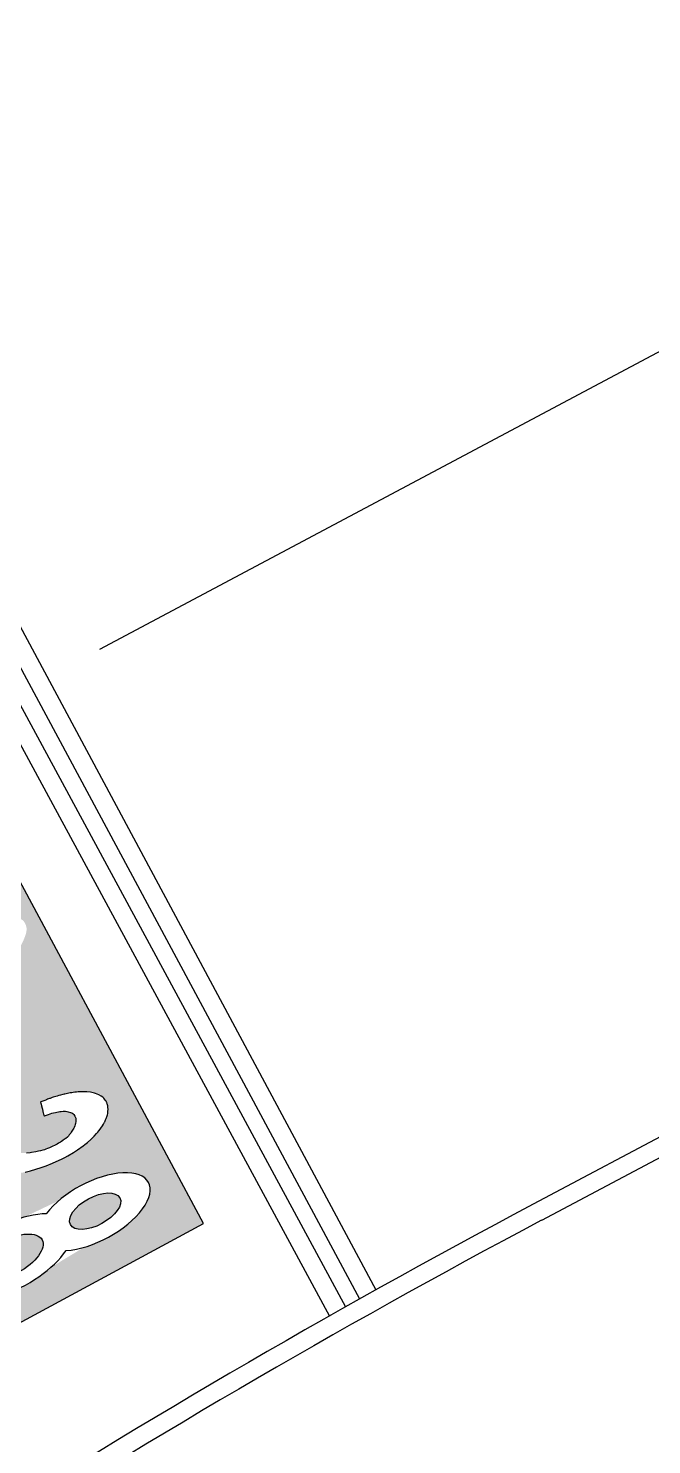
# Model space of a CAD drawing. Extents: x 71210 to 87171, y -11349 to 219.
# Drawn here: x 73612.2 to 73715, y -2357.7 to -2123.9 of the extents above; entities that cross this region are included whole.
import ezdxf

# ---------------------------------------------------------------- set-up
doc = ezdxf.new("R2010")
doc.units = 0
doc.layers.add('建築', color=7, linetype='Continuous')

msp = doc.modelspace()

# ---------------------------------------------------------------- hatches: boundary and pattern name
at = {"layer": '建築', "ltscale": 1000}
h = msp.add_hatch(color=256, dxfattribs=at)
h.paths.add_polyline_path([(73560.71, -2272.43), (73599.27, -2343.77), (73641.08, -2321.17), (73602.86, -2249.94)])
edge = h.paths.add_edge_path(flags=0)
edge.add_ellipse((73623.21, -2319.15), major_axis=(-4.08, -2.21), ratio=0.501182, start_angle=0, end_angle=360)
edge = h.paths.add_edge_path(flags=0)
edge.add_ellipse((73609.16, -2326.74), major_axis=(-5.31, -2.87), ratio=0.475938, start_angle=0, end_angle=360)
h.paths.add_polyline_path([(73594.65, -2291.95), (73600.13, -2302.09), (73604.14, -2299.93), (73598.66, -2289.79)], flags=16)
h.paths.add_polyline_path([(73614.23, -2301.17), (73614.31, -2301.47), (73614.38, -2301.77), (73614.47, -2302.13), (73614.52, -2302.31), (73614.55, -2302.43), (73614.58, -2302.55), (73614.62, -2302.73), (73614.65, -2302.85), (73614.67, -2302.91), (73614.73, -2303.15), (73614.76, -2303.27), (73614.77, -2303.33), (73614.79, -2303.39), (73614.86, -2303.41), (73615.18, -2303.28), (73615.52, -2303.17), (73615.79, -2303.08), (73616.07, -2303), (73616.37, -2302.92), (73616.68, -2302.85), (73617.38, -2302.72), (73617.64, -2302.69), (73617.95, -2302.67), (73618.12, -2302.67), (73618.31, -2302.67), (73618.56, -2302.69), (73619.39, -2302.93), (73619.53, -2303.03), (73619.7, -2303.19), (73619.88, -2303.47), (73620.01, -2303.78), (73620.05, -2304.02), (73620.06, -2304.13), (73620.05, -2304.35), (73620, -2304.67), (73619.94, -2304.87), (73619.87, -2305.07), (73619.76, -2305.32), (73619.69, -2305.46), (73619.61, -2305.6), (73619.5, -2305.79), (73619.29, -2306.12), (73619.2, -2306.25), (73618.95, -2306.57), (73618.81, -2306.75), (73618.65, -2306.92), (73618.41, -2307.13), (73618.19, -2307.28), (73617.91, -2307.48), (73617.68, -2307.63), (73617.5, -2307.74), (73617.19, -2307.93), (73616.94, -2308.07), (73616.74, -2308.18), (73616.54, -2308.29), (73616.26, -2308.43), (73616.05, -2308.53), (73615.82, -2308.63), (73615.67, -2308.69), (73615.35, -2308.82), (73615.1, -2308.91), (73614.85, -2309), (73614.67, -2309.06), (73614.58, -2309.09), (73614.19, -2309.19), (73613.89, -2309.27), (73613.45, -2309.36), (73612.75, -2309.48), (73612.5, -2309.52), (73611.9, -2309.56), (73611.34, -2309.56), (73610.91, -2309.54), (73610.42, -2309.51), (73609.87, -2309.45), (73609.59, -2309.42), (73609.01, -2309.36), (73608.44, -2309.3), (73607.9, -2309.26), (73607.17, -2309.2), (73606.72, -2309.18), (73606.51, -2309.17), (73606.31, -2309.17), (73606.11, -2309.16), (73605.73, -2309.16), (73605.55, -2309.16), (73605.38, -2309.17), (73605.21, -2309.17), (73605.04, -2309.18), (73604.72, -2309.19), (73604.41, -2309.21), (73604.12, -2309.23), (73603.7, -2309.27), (73603.16, -2309.34), (73602.78, -2309.39), (73602.18, -2309.49), (73601.5, -2309.62), (73601.4, -2309.64), (73600.97, -2309.73), (73600.76, -2309.78), (73599.87, -2310.02), (73599.12, -2310.23), (73598.58, -2310.41), (73598.23, -2310.52), (73597.97, -2310.61), (73597.55, -2310.76), (73597.22, -2310.89), (73597.05, -2310.95), (73596.81, -2311.04), (73596.57, -2311.14), (73596.49, -2311.17), (73596.18, -2311.3), (73595.94, -2311.39), (73595.71, -2311.49), (73595.48, -2311.59), (73595.26, -2311.69), (73595.04, -2311.79), (73594.67, -2311.95), (73594.52, -2312.02), (73594.45, -2312.05), (73589.07, -2314.82), (73589.05, -2314.87), (73589.09, -2314.94), (73593.69, -2323.46), (73593.71, -2323.46), (73598.99, -2320.61), (73598.99, -2320.55), (73595.48, -2314.08), (73595.48, -2314.02), (73595.56, -2313.99), (73595.63, -2313.96), (73595.71, -2313.93), (73596.18, -2313.74), (73596.51, -2313.61), (73597.18, -2313.37), (73597.62, -2313.22), (73597.99, -2313.11), (73598.27, -2313.03), (73598.85, -2312.87), (73599.7, -2312.68), (73600.03, -2312.61), (73600.39, -2312.55), (73600.88, -2312.48), (73602.01, -2312.37), (73602.5, -2312.35), (73603.64, -2312.36), (73605.16, -2312.48), (73607.79, -2312.82), (73608.83, -2312.91), (73609.45, -2312.93), (73610.58, -2312.88), (73610.97, -2312.83), (73611.66, -2312.7), (73612.56, -2312.47), (73613.42, -2312.23), (73614.31, -2311.94), (73615.16, -2311.64), (73616.19, -2311.23), (73616.79, -2310.97), (73617.65, -2310.56), (73618.2, -2310.28), (73618.72, -2309.99), (73619.66, -2309.44), (73620.3, -2309.02), (73621.23, -2308.36), (73621.54, -2308.12), (73621.94, -2307.79), (73622.5, -2307.3), (73622.9, -2306.92), (73623.07, -2306.75), (73623.47, -2306.31), (73623.59, -2306.18), (73623.63, -2306.14), (73623.66, -2306.09), (73623.85, -2305.87), (73623.88, -2305.82), (73623.99, -2305.69), (73624.05, -2305.6), (73624.15, -2305.46), (73624.28, -2305.28), (73624.31, -2305.23), (73624.44, -2305.05), (73624.58, -2304.81), (73624.66, -2304.67), (73624.76, -2304.48), (73624.81, -2304.39), (73624.88, -2304.24), (73624.95, -2304.09), (73625.05, -2303.85), (73625.11, -2303.7), (73625.14, -2303.6), (73625.19, -2303.44), (73625.24, -2303.24), (73625.29, -2303.03), (73625.31, -2302.87), (73625.33, -2302.71), (73625.34, -2302.66), (73625.35, -2302.39), (73625.35, -2302.27), (73625.34, -2302.16), (73625.33, -2302.05), (73625.31, -2301.88), (73625.29, -2301.76), (73625.25, -2301.58), (73625.22, -2301.46), (73625.17, -2301.34), (73625.13, -2301.21), (73625.1, -2301.15), (73625.03, -2301.02), (73624.94, -2300.88), (73624.79, -2300.67), (73624.65, -2300.52), (73624.47, -2300.35), (73624.23, -2300.17), (73623.83, -2299.94), (73623.27, -2299.72), (73623.12, -2299.67), (73622.46, -2299.53), (73621.86, -2299.46), (73621.42, -2299.44), (73621.23, -2299.44), (73621.05, -2299.44), (73620.88, -2299.45), (73620.56, -2299.46), (73620.41, -2299.47), (73620.12, -2299.5), (73619.99, -2299.51), (73619.85, -2299.53), (73619.59, -2299.56), (73619.35, -2299.6), (73619.11, -2299.64), (73618.87, -2299.68), (73618.65, -2299.72), (73618.43, -2299.77), (73618.22, -2299.82), (73618.11, -2299.84), (73617.91, -2299.89), (73617.51, -2299.99), (73617.22, -2300.07), (73616.94, -2300.15), (73616.76, -2300.21), (73616.31, -2300.35), (73616.14, -2300.41), (73615.8, -2300.53), (73615.71, -2300.56), (73615.38, -2300.69), (73615.22, -2300.75), (73614.9, -2300.88), (73614.74, -2300.94), (73614.44, -2301.07), (73614.28, -2301.13)], flags=16)
h.paths.add_polyline_path([(73569.41, -2277.55), (73567.82, -2275.45), (73595.95, -2260.4), (73595.02, -2259.13), (73600.09, -2256.71), (73603.07, -2256.64), (73604.64, -2258.98)], flags=16)
edge = h.paths.add_edge_path(flags=0)
edge.add_arc((73605.97, -2278.36), 6.65, 89.4145, 106.2301)
edge.add_line((73604.11, -2271.98), (73581.02, -2283.83))
edge.add_arc((73587.02, -2290.63), 9.07, 131.4382, 138.9021)
edge.add_arc((73586.89, -2290.51), 8.88, 138.9021, 146.4281)
edge.add_arc((73591.25, -2293.4), 14.12, 146.4281, 162.0274)
edge.add_arc((73578.22, -2289.18), 0.42, 162.0274, 201.6207)
edge.add_arc((73578.08, -2289.23), 0.268, 201.6207, 243.1303)
edge.add_arc((73579.36, -2286.7), 3.1, 243.1303, 271.1084)
edge.add_arc((73579.29, -2283.01), 6.79, 271.1084, 279.9971)
edge.add_arc((73573.05, -2247.64), 42.71, 279.9971, 283.9718)
edge.add_arc((73568.45, -2229.13), 61.79, 283.9718, 297.3348)
edge.add_arc((73577.65, -2246.93), 41.74, 297.3348, 313.4768)
edge.add_arc((73580.97, -2250.44), 36.92, 313.4768, 316.8189)
edge.add_arc((73599.49, -2267.81), 11.53, 316.8189, 322.4622)
edge.add_arc((73603.55, -2270.94), 6.4, 322.4622, 343.5723)
edge.add_arc((73604.57, -2282.58), 11.09, 62.5085, 72.4096)
edge.add_arc((73605.97, -2278.16), 6.45, 72.4096, 89.4145)
edge = h.paths.add_edge_path(flags=16)
edge.add_ellipse((73623.06, -2319.23), major_axis=(8.95, 4.84), ratio=0.474004, start_angle=225.6432, end_angle=494.3568)
edge.add_ellipse((73608.94, -2326.86), major_axis=(10.38, 5.61), ratio=0.44711, start_angle=400.8108, end_angle=679.1892)
edge = h.paths.add_edge_path(flags=16)
edge.add_arc((73605.97, -2278.36), 8.85, 89.4145, 106.2301)
edge.add_line((73603.5, -2269.86), (73579.57, -2282.18))
edge.add_arc((73587.02, -2290.63), 11.27, 131.4382, 138.9021)
edge.add_arc((73586.89, -2290.51), 11.08, 138.9021, 146.4281)
edge.add_arc((73591.25, -2293.4), 16.32, 146.4281, 162.0274)
edge.add_arc((73578.22, -2289.18), 2.62, 162.0274, 201.6207)
edge.add_arc((73578.08, -2289.23), 2.47, 201.6207, 243.1303)
edge.add_arc((73579.36, -2286.7), 5.3, 243.1303, 271.1084)
edge.add_arc((73579.29, -2283.01), 8.99, 271.1084, 279.9972)
edge.add_arc((73573.05, -2247.64), 44.91, 279.9971, 283.9718)
edge.add_arc((73568.45, -2229.13), 63.99, 283.9718, 297.3348)
edge.add_arc((73577.65, -2246.93), 43.94, 297.3348, 313.4768)
edge.add_arc((73580.97, -2250.44), 39.12, 313.4768, 316.8189)
edge.add_arc((73599.49, -2267.81), 13.73, 316.8189, 322.4622)
edge.add_arc((73603.55, -2270.94), 8.6, 322.4622, 344.5199)
edge.add_arc((73609.76, -2272.65), 2.16, 344.5199, 389.3987)
edge.add_arc((73610.16, -2272.43), 1.7, 29.3987, 61.1747)
edge.add_arc((73604.57, -2282.58), 13.29, 61.1747, 72.4096)
edge.add_arc((73605.97, -2278.16), 8.65, 72.4096, 89.4145)

# ---------------------------------------------------------------- linework, layer by layer
for p, q in [((74129.6, -1957.15, -12.65), (73623.93, -2226.47, -12.65)), ((74183.55, -2058.71, -12.65), (73695.42, -2318.01, -12.65)), ((74184.96, -2061.36, -12.65), (73696.83, -2320.66, -12.65)), ((73560.27, -2128.26, -12.65), (73669.48, -2332.14, -12.65)), ((73554.54, -2131.27, -12.65), (73664.48, -2334.95, -12.65)), ((73557.35, -2129.79, -12.65), (73666.83, -2333.63, -12.65)), ((73551.74, -2132.74, -12.65), (73661.84, -2336.45, -12.65)), ((73641.08, -2321.17, -12.65), (73602.86, -2249.94, -12.65)), ((73617.91, -2299.89, -12.65), (73617.51, -2299.99, -12.65)), ((73618.11, -2299.84, -12.65), (73617.91, -2299.89, -12.65)), ((73618.22, -2299.82, -12.65), (73618.11, -2299.84, -12.65)), ((73618.43, -2299.77, -12.65), (73618.22, -2299.82, -12.65)), ((73618.65, -2299.72, -12.65), (73618.43, -2299.77, -12.65)), ((73618.87, -2299.68, -12.65), (73618.65, -2299.72, -12.65)), ((73619.11, -2299.64, -12.65), (73618.87, -2299.68, -12.65)), ((73619.35, -2299.6, -12.65), (73619.11, -2299.64, -12.65)), ((73619.59, -2299.56, -12.65), (73619.35, -2299.6, -12.65)), ((73619.85, -2299.53, -12.65), (73619.59, -2299.56, -12.65)), ((73619.99, -2299.51, -12.65), (73619.85, -2299.53, -12.65)), ((73620.12, -2299.5, -12.65), (73619.99, -2299.51, -12.65)), ((73620.41, -2299.47, -12.65), (73620.12, -2299.5, -12.65)), ((73620.56, -2299.46, -12.65), (73620.41, -2299.47, -12.65)), ((73620.88, -2299.45, -12.65), (73620.56, -2299.46, -12.65)), ((73621.05, -2299.44, -12.65), (73620.88, -2299.45, -12.65)), ((73621.23, -2299.44, -12.65), (73621.05, -2299.44, -12.65)), ((73621.42, -2299.44, -12.65), (73621.23, -2299.44, -12.65)), ((73621.86, -2299.46, -12.65), (73621.42, -2299.44, -12.65)), ((73622.46, -2299.53, -12.65), (73621.86, -2299.46, -12.65)), ((73623.12, -2299.67, -12.65), (73622.46, -2299.53, -12.65)), ((73623.27, -2299.72, -12.65), (73623.12, -2299.67, -12.65)), ((73623.83, -2299.94, -12.65), (73623.27, -2299.72, -12.65)), ((73624.23, -2300.17, -12.65), (73623.83, -2299.94, -12.65)), ((73614.28, -2301.13, -12.65), (73614.23, -2301.17, -12.65)), ((73614.23, -2301.17, -12.65), (73614.31, -2301.47, -12.65)), ((73614.23, -2301.17, -12.65), (73614.23, -2301.17, -12.65)), ((73614.44, -2301.07, -12.65), (73614.28, -2301.13, -12.65)), ((73614.31, -2301.47, -12.65), (73614.38, -2301.77, -12.65)), ((73614.38, -2301.77, -12.65), (73614.47, -2302.13, -12.65)), ((73614.74, -2300.94, -12.65), (73614.44, -2301.07, -12.65)), ((73614.47, -2302.13, -12.65), (73614.52, -2302.31, -12.65)), ((73614.52, -2302.31, -12.65), (73614.55, -2302.43, -12.65)), ((73614.9, -2300.88, -12.65), (73614.74, -2300.94, -12.65)), ((73615.22, -2300.75, -12.65), (73614.9, -2300.88, -12.65)), ((73615.38, -2300.69, -12.65), (73615.22, -2300.75, -12.65)), ((73615.71, -2300.56, -12.65), (73615.38, -2300.69, -12.65)), ((73615.8, -2300.53, -12.65), (73615.71, -2300.56, -12.65)), ((73616.14, -2300.41, -12.65), (73615.8, -2300.53, -12.65)), ((73616.31, -2300.35, -12.65), (73616.14, -2300.41, -12.65)), ((73616.76, -2300.21, -12.65), (73616.31, -2300.35, -12.65)), ((73616.94, -2300.15, -12.65), (73616.76, -2300.21, -12.65)), ((73617.22, -2300.07, -12.65), (73616.94, -2300.15, -12.65)), ((73617.51, -2299.99, -12.65), (73617.22, -2300.07, -12.65)), ((73624.47, -2300.35, -12.65), (73624.23, -2300.17, -12.65)), ((73624.65, -2300.52, -12.65), (73624.47, -2300.35, -12.65)), ((73624.79, -2300.67, -12.65), (73624.65, -2300.52, -12.65)), ((73624.94, -2300.88, -12.65), (73624.79, -2300.67, -12.65)), ((73625.03, -2301.02, -12.65), (73624.94, -2300.88, -12.65)), ((73625.1, -2301.15, -12.65), (73625.03, -2301.02, -12.65)), ((73625.13, -2301.21, -12.65), (73625.1, -2301.15, -12.65)), ((73625.17, -2301.34, -12.65), (73625.13, -2301.21, -12.65)), ((73625.22, -2301.46, -12.65), (73625.17, -2301.34, -12.65)), ((73625.25, -2301.58, -12.65), (73625.22, -2301.46, -12.65)), ((73625.29, -2301.76, -12.65), (73625.25, -2301.58, -12.65)), ((73625.31, -2301.88, -12.65), (73625.29, -2301.76, -12.65)), ((73625.33, -2302.05, -12.65), (73625.31, -2301.88, -12.65)), ((73625.34, -2302.16, -12.65), (73625.33, -2302.05, -12.65)), ((73625.35, -2302.27, -12.65), (73625.34, -2302.16, -12.65)), ((73625.35, -2302.39, -12.65), (73625.35, -2302.27, -12.65)), ((73614.55, -2302.43, -12.65), (73614.58, -2302.55, -12.65)), ((73614.58, -2302.55, -12.65), (73614.62, -2302.73, -12.65)), ((73614.62, -2302.73, -12.65), (73614.65, -2302.85, -12.65)), ((73614.65, -2302.85, -12.65), (73614.67, -2302.91, -12.65)), ((73614.67, -2302.91, -12.65), (73614.73, -2303.15, -12.65)), ((73614.73, -2303.15, -12.65), (73614.76, -2303.27, -12.65)), ((73614.76, -2303.27, -12.65), (73614.77, -2303.33, -12.65)), ((73614.77, -2303.33, -12.65), (73614.79, -2303.39, -12.65)), ((73614.79, -2303.39, -12.65), (73614.86, -2303.41, -12.65)), ((73614.86, -2303.41, -12.65), (73615.18, -2303.28, -12.65)), ((73615.18, -2303.28, -12.65), (73615.52, -2303.17, -12.65)), ((73615.52, -2303.17, -12.65), (73615.79, -2303.08, -12.65)), ((73615.79, -2303.08, -12.65), (73616.07, -2303, -12.65)), ((73616.07, -2303, -12.65), (73616.37, -2302.92, -12.65)), ((73616.37, -2302.92, -12.65), (73616.68, -2302.85, -12.65)), ((73616.68, -2302.85, -12.65), (73617.38, -2302.72, -12.65)), ((73617.38, -2302.72, -12.65), (73617.64, -2302.69, -12.65)), ((73617.64, -2302.69, -12.65), (73617.95, -2302.67, -12.65)), ((73617.95, -2302.67, -12.65), (73618.12, -2302.67, -12.65)), ((73618.12, -2302.67, -12.65), (73618.31, -2302.67, -12.65)), ((73618.31, -2302.67, -12.65), (73618.56, -2302.69, -12.65)), ((73618.56, -2302.69, -12.65), (73619.39, -2302.93, -12.65)), ((73619.39, -2302.93, -12.65), (73619.53, -2303.03, -12.65)), ((73619.53, -2303.03, -12.65), (73619.7, -2303.19, -12.65)), ((73619.7, -2303.19, -12.65), (73619.88, -2303.47, -12.65)), ((73619.88, -2303.47, -12.65), (73620.01, -2303.78, -12.65)), ((73620.05, -2304.35, -12.65), (73620, -2304.67, -12.65)), ((73620.01, -2303.78, -12.65), (73620.05, -2304.02, -12.65)), ((73620.05, -2304.02, -12.65), (73620.06, -2304.13, -12.65)), ((73620.06, -2304.13, -12.65), (73620.05, -2304.35, -12.65)), ((73624.66, -2304.67, -12.65), (73624.76, -2304.48, -12.65)), ((73624.76, -2304.48, -12.65), (73624.81, -2304.39, -12.65)), ((73624.81, -2304.39, -12.65), (73624.88, -2304.24, -12.65)), ((73624.88, -2304.24, -12.65), (73624.95, -2304.09, -12.65)), ((73624.95, -2304.09, -12.65), (73625.05, -2303.85, -12.65)), ((73625.05, -2303.85, -12.65), (73625.11, -2303.7, -12.65)), ((73625.11, -2303.7, -12.65), (73625.14, -2303.6, -12.65)), ((73625.14, -2303.6, -12.65), (73625.19, -2303.44, -12.65)), ((73625.19, -2303.44, -12.65), (73625.24, -2303.24, -12.65)), ((73625.24, -2303.24, -12.65), (73625.29, -2303.03, -12.65)), ((73625.29, -2303.03, -12.65), (73625.31, -2302.87, -12.65)), ((73625.31, -2302.87, -12.65), (73625.33, -2302.71, -12.65)), ((73625.33, -2302.71, -12.65), (73625.34, -2302.66, -12.65)), ((73625.34, -2302.66, -12.65), (73625.35, -2302.39, -12.65)), ((73618.65, -2306.92, -12.65), (73618.41, -2307.13, -12.65)), ((73618.81, -2306.75, -12.65), (73618.65, -2306.92, -12.65)), ((73618.95, -2306.57, -12.65), (73618.81, -2306.75, -12.65)), ((73619.2, -2306.25, -12.65), (73618.95, -2306.57, -12.65)), ((73619.29, -2306.12, -12.65), (73619.2, -2306.25, -12.65)), ((73619.5, -2305.79, -12.65), (73619.29, -2306.12, -12.65)), ((73619.61, -2305.6, -12.65), (73619.5, -2305.79, -12.65)), ((73619.69, -2305.46, -12.65), (73619.61, -2305.6, -12.65)), ((73619.76, -2305.32, -12.65), (73619.69, -2305.46, -12.65)), ((73619.87, -2305.07, -12.65), (73619.76, -2305.32, -12.65)), ((73619.94, -2304.87, -12.65), (73619.87, -2305.07, -12.65)), ((73620, -2304.67, -12.65), (73619.94, -2304.87, -12.65)), ((73622.5, -2307.3, -12.65), (73622.9, -2306.92, -12.65)), ((73622.9, -2306.92, -12.65), (73623.07, -2306.75, -12.65)), ((73623.07, -2306.75, -12.65), (73623.47, -2306.31, -12.65)), ((73623.47, -2306.31, -12.65), (73623.59, -2306.18, -12.65)), ((73623.59, -2306.18, -12.65), (73623.63, -2306.14, -12.65)), ((73623.63, -2306.14, -12.65), (73623.66, -2306.09, -12.65)), ((73623.66, -2306.09, -12.65), (73623.85, -2305.87, -12.65)), ((73623.85, -2305.87, -12.65), (73623.88, -2305.82, -12.65)), ((73623.88, -2305.82, -12.65), (73623.99, -2305.69, -12.65)), ((73623.99, -2305.69, -12.65), (73624.05, -2305.6, -12.65)), ((73624.05, -2305.6, -12.65), (73624.15, -2305.46, -12.65)), ((73624.15, -2305.46, -12.65), (73624.28, -2305.28, -12.65)), ((73624.28, -2305.28, -12.65), (73624.31, -2305.23, -12.65)), ((73624.31, -2305.23, -12.65), (73624.44, -2305.05, -12.65)), ((73624.44, -2305.05, -12.65), (73624.58, -2304.81, -12.65)), ((73624.58, -2304.81, -12.65), (73624.66, -2304.67, -12.65)), ((73613.89, -2309.27, -12.65), (73613.45, -2309.36, -12.65)), ((73614.19, -2309.19, -12.65), (73613.89, -2309.27, -12.65)), ((73614.58, -2309.09, -12.65), (73614.19, -2309.19, -12.65)), ((73614.67, -2309.06, -12.65), (73614.58, -2309.09, -12.65)), ((73614.85, -2309, -12.65), (73614.67, -2309.06, -12.65)), ((73615.1, -2308.91, -12.65), (73614.85, -2309, -12.65)), ((73615.35, -2308.82, -12.65), (73615.1, -2308.91, -12.65)), ((73615.67, -2308.69, -12.65), (73615.35, -2308.82, -12.65)), ((73615.82, -2308.63, -12.65), (73615.67, -2308.69, -12.65)), ((73616.05, -2308.53, -12.65), (73615.82, -2308.63, -12.65)), ((73616.26, -2308.43, -12.65), (73616.05, -2308.53, -12.65)), ((73616.54, -2308.29, -12.65), (73616.26, -2308.43, -12.65)), ((73616.74, -2308.18, -12.65), (73616.54, -2308.29, -12.65)), ((73616.94, -2308.07, -12.65), (73616.74, -2308.18, -12.65)), ((73617.19, -2307.93, -12.65), (73616.94, -2308.07, -12.65)), ((73617.5, -2307.74, -12.65), (73617.19, -2307.93, -12.65)), ((73617.68, -2307.63, -12.65), (73617.5, -2307.74, -12.65)), ((73617.91, -2307.48, -12.65), (73617.68, -2307.63, -12.65)), ((73618.19, -2307.28, -12.65), (73617.91, -2307.48, -12.65)), ((73618.41, -2307.13, -12.65), (73618.19, -2307.28, -12.65)), ((73619.66, -2309.44, -12.65), (73620.3, -2309.02, -12.65)), ((73620.3, -2309.02, -12.65), (73621.23, -2308.36, -12.65)), ((73621.23, -2308.36, -12.65), (73621.54, -2308.12, -12.65)), ((73621.54, -2308.12, -12.65), (73621.94, -2307.79, -12.65)), ((73621.94, -2307.79, -12.65), (73622.5, -2307.3, -12.65)), ((73612.5, -2309.52, -12.65), (73611.9, -2309.56, -12.65)), ((73612.75, -2309.48, -12.65), (73612.5, -2309.52, -12.65)), ((73613.45, -2309.36, -12.65), (73612.75, -2309.48, -12.65)), ((73614.31, -2311.94, -12.65), (73615.16, -2311.64, -12.65)), ((73615.16, -2311.64, -12.65), (73616.19, -2311.23, -12.65)), ((73616.19, -2311.23, -12.65), (73616.79, -2310.97, -12.65)), ((73616.79, -2310.97, -12.65), (73617.65, -2310.56, -12.65)), ((73617.65, -2310.56, -12.65), (73618.2, -2310.28, -12.65)), ((73618.2, -2310.28, -12.65), (73618.72, -2309.99, -12.65)), ((73618.72, -2309.99, -12.65), (73619.66, -2309.44, -12.65)), ((73611.66, -2312.7, -12.65), (73612.56, -2312.47, -12.65)), ((73612.56, -2312.47, -12.65), (73613.42, -2312.23, -12.65)), ((73613.42, -2312.23, -12.65), (73614.31, -2311.94, -12.65)), ((73599.27, -2343.77, -12.65), (73641.08, -2321.17, -12.65))]:
    msp.add_line(p, q, dxfattribs=at)
for radius in [1385, 1382]:
    msp.add_arc((74345.16, -3541.14, -12.65), radius, 117.97756, 136.9028, dxfattribs=at)
for centre, major_axis, ratio, start_param, end_param in [((73623.06, -2319.23, -12.65), (8.95, 4.84), 0.474004, 3.938216, 8.628154), ((73608.94, -2326.86, -12.65), (10.38, 5.61), 0.44711, 6.995468, 11.854088)]:
    msp.add_ellipse(centre, major_axis=major_axis, ratio=ratio, start_param=start_param, end_param=end_param, dxfattribs=at)
for centre, major_axis, ratio in [((73623.21, -2319.15, -12.65), (-4.08, -2.21), 0.501182), ((73609.16, -2326.74, -12.65), (-5.31, -2.87), 0.475938)]:
    msp.add_ellipse(centre, major_axis=major_axis, ratio=ratio, dxfattribs=at)

doc.saveas('drawing.dxf')
